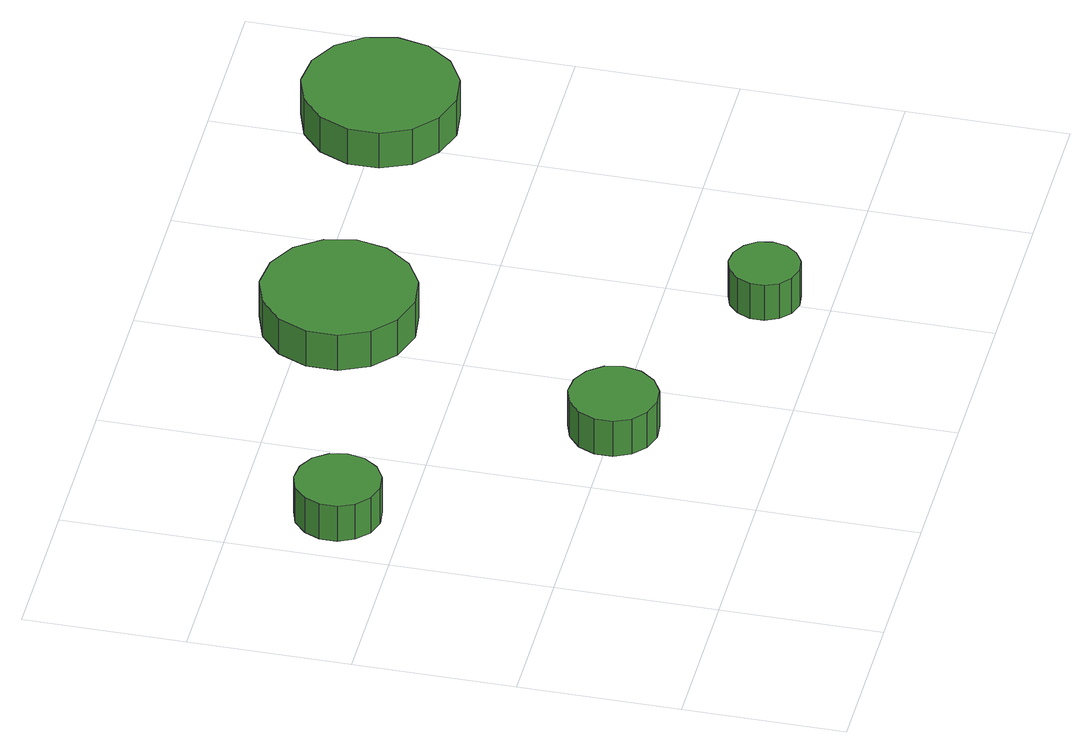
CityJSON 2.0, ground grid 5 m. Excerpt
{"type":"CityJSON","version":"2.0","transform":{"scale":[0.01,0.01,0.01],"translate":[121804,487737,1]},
"CityObjects":{
"tree1":{"type":"SolitaryVegetationObject","attributes":{"function":"something"},"geometry":[{"type":"MultiSurface","lod":"1","boundaries":[[[0,1,2,3,4,5,6,7,8,9,10,11,12,13,14]],[[15,16,17,18,19,20,21,22,23,24,25,26,27,28,29]],[[0,29,28,1]],[[1,28,27,2]],[[2,27,26,3]],[[3,26,25,4]],[[4,25,24,5]],[[5,24,23,6]],[[6,23,22,7]],[[7,22,21,8]],[[8,21,20,9]],[[9,20,19,10]],[[10,19,18,11]],[[11,18,17,12]],[[12,17,16,13]],[[13,16,15,14]],[[14,15,29,0]]]}]},
"tree2":{"type":"SolitaryVegetationObject","attributes":{"function":"something"},"geometry":[{"type":"MultiSurface","lod":"1","boundaries":[[[30,31,32,33,34,35,36,37,38,39,40,41,42,43,44]],[[45,46,47,48,49,50,51,52,53,54,55,56,57,58,59]],[[30,59,58,31]],[[31,58,57,32]],[[32,57,56,33]],[[33,56,55,34]],[[34,55,54,35]],[[35,54,53,36]],[[36,53,52,37]],[[37,52,51,38]],[[38,51,50,39]],[[39,50,49,40]],[[40,49,48,41]],[[41,48,47,42]],[[42,47,46,43]],[[43,46,45,44]],[[44,45,59,30]]]}]},
"tree3":{"type":"SolitaryVegetationObject","attributes":{"function":"something"},"geometry":[{"type":"MultiSurface","lod":"1","boundaries":[[[60,61,62,63,64,65,66,67,68,69,70,71,72,73,74]],[[75,76,77,78,79,80,81,82,83,84,85,86,87,88,89]],[[60,89,88,61]],[[61,88,87,62]],[[62,87,86,63]],[[63,86,85,64]],[[64,85,84,65]],[[65,84,83,66]],[[66,83,82,67]],[[67,82,81,68]],[[68,81,80,69]],[[69,80,79,70]],[[70,79,78,71]],[[71,78,77,72]],[[72,77,76,73]],[[73,76,75,74]],[[74,75,89,60]]]}]},
"tree4":{"type":"SolitaryVegetationObject","attributes":{"function":"something"},"geometry":[{"type":"MultiSurface","lod":"1","boundaries":[[[90,91,92,93,94,95,96,97,98,99,100,101,102,103,104]],[[105,106,107,108,109,110,111,112,113,114,115,116,117,118,119]],[[90,119,118,91]],[[91,118,117,92]],[[92,117,116,93]],[[93,116,115,94]],[[94,115,114,95]],[[95,114,113,96]],[[96,113,112,97]],[[97,112,111,98]],[[98,111,110,99]],[[99,110,109,100]],[[100,109,108,101]],[[101,108,107,102]],[[102,107,106,103]],[[103,106,105,104]],[[104,105,119,90]]]}]},
"tree5":{"type":"SolitaryVegetationObject","attributes":{"function":"something"},"geometry":[{"type":"MultiSurface","lod":"1","boundaries":[[[120,121,122,123,124,125,126,127,128,129,130,131,132,133,134]],[[135,136,137,138,139,140,141,142,143,144,145,146,147,148,149]],[[120,149,148,121]],[[121,148,147,122]],[[122,147,146,123]],[[123,146,145,124]],[[124,145,144,125]],[[125,144,143,126]],[[126,143,142,127]],[[127,142,141,128]],[[128,141,140,129]],[[129,140,139,130]],[[130,139,138,131]],[[131,138,137,132]],[[132,137,136,133]],[[133,136,135,134]],[[134,135,149,120]]]}]}
},
"vertices":[
[331,1200,148],[320,1253,148],[288,1298,148],[241,1325,148],[186,1331,148],[134,1314,148],[94,1277,148],[72,1227,148],[72,1173,148],[94,1123,148],[134,1086,148],[186,1069,148],[241,1075,148],[288,1102,148],[320,1147,148],[320,1147,19],[288,1102,19],[241,1075,19],[186,1069,19],[134,1086,19],[94,1123,19],[72,1173,19],[72,1227,19],[94,1277,19],[134,1314,19],[186,1331,19],[241,1325,19],[288,1298,19],[320,1253,19],[331,1200,19],
[937,500,141],[925,556,141],[891,602,141],[842,630,141],[786,636,141],[732,618,141],[689,580,141],[666,528,141],[666,472,141],[689,420,141],[732,382,141],[786,364,141],[842,370,141],[891,398,141],[925,444,141],[925,444,12],[891,398,12],[842,370,12],[786,364,12],[732,382,12],[689,420,12],[666,472,12],[666,528,12],[689,580,12],[732,618,12],[786,636,12],[842,630,12],[891,602,12],[925,556,12],[937,500,12],
[1337,1400,164],[1317,1496,164],[1259,1576,164],[1173,1625,164],[1075,1636,164],[981,1605,164],[908,1539,164],[868,1449,164],[868,1351,164],[908,1261,164],[981,1195,164],[1075,1164,164],[1173,1175,164],[1259,1224,164],[1317,1304,164],[1317,1304,35],[1259,1224,35],[1173,1175,35],[1075,1164,35],[981,1195,35],[908,1261,35],[868,1351,35],[868,1449,35],[908,1539,35],[981,1605,35],[1075,1636,35],[1173,1625,35],[1259,1576,35],[1317,1496,35],[1337,1400,35],
[1608,200,156],[1599,244,156],[1572,280,156],[1533,303,156],[1489,308,156],[1446,294,156],[1413,264,156],[1394,222,156],[1394,178,156],[1413,136,156],[1446,106,156],[1489,92,156],[1533,97,156],[1572,120,156],[1599,156,156],[1599,156,27],[1572,120,27],[1533,97,27],[1489,92,27],[1446,106,27],[1413,136,27],[1394,178,27],[1394,222,27],[1413,264,27],[1446,294,27],[1489,308,27],[1533,303,27],[1572,280,27],[1599,244,27],[1608,200,27],
[2337,1500,157],[2317,1596,157],[2259,1676,157],[2173,1725,157],[2075,1736,157],[1981,1705,157],[1908,1639,157],[1868,1549,157],[1868,1451,157],[1908,1361,157],[1981,1295,157],[2075,1264,157],[2173,1275,157],[2259,1324,157],[2317,1404,157],[2317,1404,28],[2259,1324,28],[2173,1275,28],[2075,1264,28],[1981,1295,28],[1908,1361,28],[1868,1451,28],[1868,1549,28],[1908,1639,28],[1981,1705,28],[2075,1736,28],[2173,1725,28],[2259,1676,28],[2317,1596,28],[2337,1500,28]
]}
